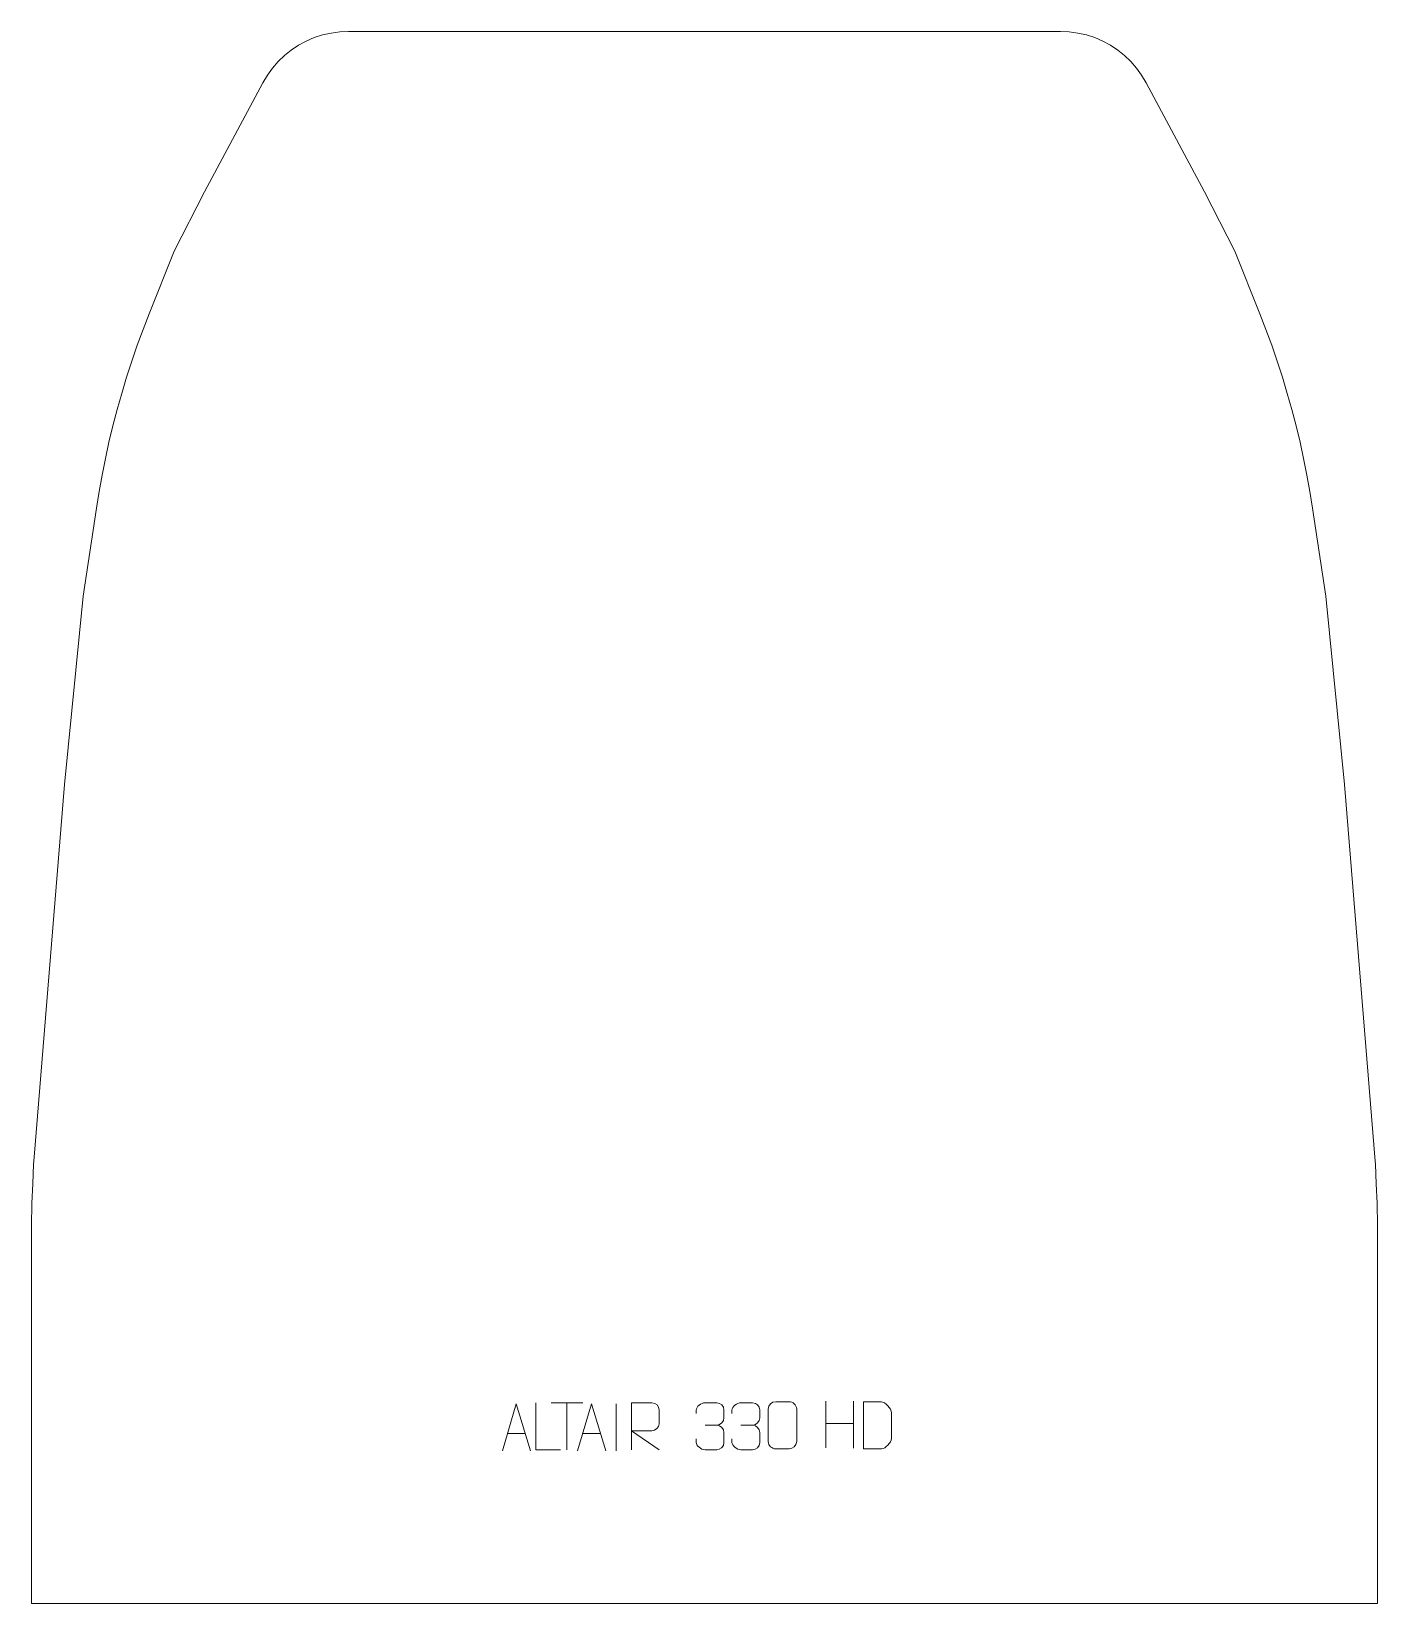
# Model space of a CAD drawing. Header units: millimetres. Extents: x -369 to 346, y 393 to 1228.
import ezdxf

# ---------------------------------------------------------------- set-up
doc = ezdxf.new("R2010")
doc.units = ezdxf.units.MM
doc.header["$MEASUREMENT"] = 0
doc.layers.add('layer 1', color=7, linetype='Continuous')

msp = doc.modelspace()

# ---------------------------------------------------------------- linework, layer by layer
at = {"layer": 'layer 1', "color": 242, "lineweight": 9}
msp.add_open_spline([(318.8035, 928.3471), (318.8035, 928.3471), (328.8038, 828.3479), (328.8038, 828.3479), (328.8038, 828.3479), (328.8038, 828.3479), (345.0907, 628.347), (345.0907, 628.347), (345.0907, 628.347), (345.0907, 628.347), (345.1831, 626.6578), (345.1831, 626.6578), (345.1831, 626.6578), (345.1831, 626.6578), (345.6507, 616.301), (345.6507, 616.301), (345.6507, 616.301), (345.6507, 616.301), (346.0164, 605.9392), (346.0164, 605.9392), (346.0164, 605.9392), (346.0164, 605.9392), (346.3044, 593.989), (346.3044, 593.989), (346.3044, 593.989), (346.3044, 593.989), (346.3044, 393.3485), (346.3044, 393.3485), (346.3044, 393.3485), (346.3044, 393.3485), (-368.6942, 393.3485), (-368.6942, 393.3485), (-368.6942, 393.3485), (-368.6942, 393.3485), (-368.6942, 593.989), (-368.6942, 593.989), (-368.6942, 593.989), (-368.6942, 593.989), (-368.4075, 605.9392), (-368.4075, 605.9392), (-368.4075, 605.9392), (-368.4075, 605.9392), (-368.0416, 616.301), (-368.0416, 616.301), (-368.0416, 616.301), (-368.0416, 616.301), (-367.5741, 626.6578), (-367.5741, 626.6578), (-367.5741, 626.6578), (-367.5741, 626.6578), (-367.48, 628.347), (-367.48, 628.347), (-367.48, 628.347), (-367.48, 628.347), (-351.1948, 828.3479), (-351.1948, 828.3479), (-351.1948, 828.3479), (-351.1948, 828.3479), (-341.1946, 928.3471), (-341.1946, 928.3471), (-341.1946, 928.3471), (-341.1946, 928.3471), (-334.1833, 975.0923), (-334.1833, 975.0923), (-334.1833, 975.0923), (-334.1833, 975.0923), (-332.7719, 983.9149), (-332.7719, 983.9149), (-332.7719, 983.9149), (-332.7719, 983.9149), (-331.192, 992.708), (-331.192, 992.708), (-331.192, 992.708), (-331.192, 992.708), (-329.4428, 1001.4702), (-329.4428, 1001.4702), (-329.4428, 1001.4702), (-329.4428, 1001.4702), (-327.5232, 1010.1969), (-327.5232, 1010.1969), (-327.5232, 1010.1969), (-327.5232, 1010.1969), (-325.4357, 1018.8845), (-325.4357, 1018.8845), (-325.4357, 1018.8845), (-325.4357, 1018.8845), (-323.1822, 1027.5305), (-323.1822, 1027.5305), (-323.1822, 1027.5305), (-323.1822, 1027.5305), (-320.7614, 1036.131), (-320.7614, 1036.131), (-320.7614, 1036.131), (-320.7614, 1036.131), (-318.1756, 1044.6845), (-318.1756, 1044.6845), (-318.1756, 1044.6845), (-318.1756, 1044.6845), (-315.4239, 1053.185), (-315.4239, 1053.185), (-315.4239, 1053.185), (-315.4239, 1053.185), (-312.5105, 1061.6314), (-312.5105, 1061.6314), (-312.5105, 1061.6314), (-312.5105, 1061.6314), (-309.4342, 1070.0202), (-309.4342, 1070.0202), (-309.4342, 1070.0202), (-309.4342, 1070.0202), (-306.1946, 1078.3474), (-306.1946, 1078.3474), (-306.1946, 1078.3474), (-306.1946, 1078.3474), (-292.8915, 1111.6074), (-292.8915, 1111.6074), (-292.8915, 1111.6074), (-292.8915, 1111.6074), (-276.7134, 1143.1374), (-276.7134, 1143.1374), (-276.7134, 1143.1374), (-276.7134, 1143.1374), (-245.7438, 1201.1111), (-245.7438, 1201.1111), (-245.7438, 1201.1111), (-245.7438, 1201.1111), (-243.3784, 1205.0974), (-243.3784, 1205.0974), (-243.3784, 1205.0974), (-243.3784, 1205.0974), (-240.665, 1208.8533), (-240.665, 1208.8533), (-240.665, 1208.8533), (-240.665, 1208.8533), (-237.6237, 1212.3504), (-237.6237, 1212.3504), (-237.6237, 1212.3504), (-237.6237, 1212.3504), (-234.2812, 1215.5604), (-234.2812, 1215.5604), (-234.2812, 1215.5604), (-234.2812, 1215.5604), (-230.6636, 1218.4576), (-230.6636, 1218.4576), (-230.6636, 1218.4576), (-230.6636, 1218.4576), (-226.7994, 1221.0168), (-226.7994, 1221.0168), (-226.7994, 1221.0168), (-226.7994, 1221.0168), (-222.7231, 1223.2189), (-222.7231, 1223.2189), (-222.7231, 1223.2189), (-222.7231, 1223.2189), (-218.4634, 1225.0443), (-218.4634, 1225.0443), (-218.4634, 1225.0443), (-218.4634, 1225.0443), (-214.0563, 1226.4806), (-214.0563, 1226.4806), (-214.0563, 1226.4806), (-214.0563, 1226.4806), (-209.5396, 1227.5156), (-209.5396, 1227.5156), (-209.5396, 1227.5156), (-209.5396, 1227.5156), (-204.9474, 1228.1385), (-204.9474, 1228.1385), (-204.9474, 1228.1385), (-204.9474, 1228.1385), (-200.317, 1228.3473), (-200.317, 1228.3473), (-200.317, 1228.3473), (-200.317, 1228.3473), (177.926, 1228.3473), (177.926, 1228.3473), (177.926, 1228.3473), (177.926, 1228.3473), (182.5565, 1228.1385), (182.5565, 1228.1385), (182.5565, 1228.1385), (182.5565, 1228.1385), (187.1482, 1227.5156), (187.1482, 1227.5156), (187.1482, 1227.5156), (187.1482, 1227.5156), (191.6653, 1226.4806), (191.6653, 1226.4806), (191.6653, 1226.4806), (191.6653, 1226.4806), (196.072, 1225.0443), (196.072, 1225.0443), (196.072, 1225.0443), (196.072, 1225.0443), (200.3321, 1223.2189), (200.3321, 1223.2189), (200.3321, 1223.2189), (200.3321, 1223.2189), (204.4097, 1221.0168), (204.4097, 1221.0168), (204.4097, 1221.0168), (204.4097, 1221.0168), (208.2726, 1218.4576), (208.2726, 1218.4576), (208.2726, 1218.4576), (208.2726, 1218.4576), (211.8902, 1215.5604), (211.8902, 1215.5604), (211.8902, 1215.5604), (211.8902, 1215.5604), (215.2344, 1212.3504), (215.2344, 1212.3504), (215.2344, 1212.3504), (215.2344, 1212.3504), (218.274, 1208.8533), (218.274, 1208.8533), (218.274, 1208.8533), (218.274, 1208.8533), (220.9874, 1205.0974), (220.9874, 1205.0974), (220.9874, 1205.0974), (220.9874, 1205.0974), (223.3528, 1201.1111), (223.3528, 1201.1111), (223.3528, 1201.1111), (223.3528, 1201.1111), (254.3224, 1143.1374), (254.3224, 1143.1374), (254.3224, 1143.1374), (254.3224, 1143.1374), (270.5005, 1111.6074), (270.5005, 1111.6074), (270.5005, 1111.6074), (270.5005, 1111.6074), (283.8049, 1078.3474), (283.8049, 1078.3474), (283.8049, 1078.3474), (283.8049, 1078.3474), (287.0432, 1070.0202), (287.0432, 1070.0202), (287.0432, 1070.0202), (287.0432, 1070.0202), (290.1195, 1061.6314), (290.1195, 1061.6314), (290.1195, 1061.6314), (290.1195, 1061.6314), (293.0345, 1053.185), (293.0345, 1053.185), (293.0345, 1053.185), (293.0345, 1053.185), (295.7845, 1044.6845), (295.7845, 1044.6845), (295.7845, 1044.6845), (295.7845, 1044.6845), (298.3705, 1036.131), (298.3705, 1036.131), (298.3705, 1036.131), (298.3705, 1036.131), (300.7913, 1027.5305), (300.7913, 1027.5305), (300.7913, 1027.5305), (300.7913, 1027.5305), (303.0463, 1018.8845), (303.0463, 1018.8845), (303.0463, 1018.8845), (303.0463, 1018.8845), (305.1318, 1010.1969), (305.1318, 1010.1969), (305.1318, 1010.1969), (305.1318, 1010.1969), (307.0517, 1001.4702), (307.0517, 1001.4702), (307.0517, 1001.4702), (307.0517, 1001.4702), (308.801, 992.708), (308.801, 992.708), (308.801, 992.708), (308.801, 992.708), (310.3827, 983.9149), (310.3827, 983.9149), (310.3827, 983.9149), (310.3827, 983.9149), (311.7923, 975.0923), (311.7923, 975.0923), (311.7923, 975.0923), (311.7923, 975.0923), (318.8035, 928.3471), (318.8035, 928.3471)], degree=3, knots=[0, 0, 0, 0, 0.01369863, 0.01369863, 0.01369863, 0.01369863, 0.02739726, 0.02739726, 0.02739726, 0.02739726, 0.04109589, 0.04109589, 0.04109589, 0.04109589, 0.05479452, 0.05479452, 0.05479452, 0.05479452, 0.06849315, 0.06849315, 0.06849315, 0.06849315, 0.08219178, 0.08219178, 0.08219178, 0.08219178, 0.09589041, 0.09589041, 0.09589041, 0.09589041, 0.10958904, 0.10958904, 0.10958904, 0.10958904, 0.12328767, 0.12328767, 0.12328767, 0.12328767, 0.1369863, 0.1369863, 0.1369863, 0.1369863, 0.15068493, 0.15068493, 0.15068493, 0.15068493, 0.16438356, 0.16438356, 0.16438356, 0.16438356, 0.17808219, 0.17808219, 0.17808219, 0.17808219, 0.19178082, 0.19178082, 0.19178082, 0.19178082, 0.20547945, 0.20547945, 0.20547945, 0.20547945, 0.21917808, 0.21917808, 0.21917808, 0.21917808, 0.23287671, 0.23287671, 0.23287671, 0.23287671, 0.24657534, 0.24657534, 0.24657534, 0.24657534, 0.26027397, 0.26027397, 0.26027397, 0.26027397, 0.2739726, 0.2739726, 0.2739726, 0.2739726, 0.28767123, 0.28767123, 0.28767123, 0.28767123, 0.30136986, 0.30136986, 0.30136986, 0.30136986, 0.31506849, 0.31506849, 0.31506849, 0.31506849, 0.32876712, 0.32876712, 0.32876712, 0.32876712, 0.34246575, 0.34246575, 0.34246575, 0.34246575, 0.35616438, 0.35616438, 0.35616438, 0.35616438, 0.36986301, 0.36986301, 0.36986301, 0.36986301, 0.38356164, 0.38356164, 0.38356164, 0.38356164, 0.39726027, 0.39726027, 0.39726027, 0.39726027, 0.4109589, 0.4109589, 0.4109589, 0.4109589, 0.42465753, 0.42465753, 0.42465753, 0.42465753, 0.43835616, 0.43835616, 0.43835616, 0.43835616, 0.45205479, 0.45205479, 0.45205479, 0.45205479, 0.46575342, 0.46575342, 0.46575342, 0.46575342, 0.47945205, 0.47945205, 0.47945205, 0.47945205, 0.49315068, 0.49315068, 0.49315068, 0.49315068, 0.50684932, 0.50684932, 0.50684932, 0.50684932, 0.52054795, 0.52054795, 0.52054795, 0.52054795, 0.53424658, 0.53424658, 0.53424658, 0.53424658, 0.54794521, 0.54794521, 0.54794521, 0.54794521, 0.56164384, 0.56164384, 0.56164384, 0.56164384, 0.57534247, 0.57534247, 0.57534247, 0.57534247, 0.5890411, 0.5890411, 0.5890411, 0.5890411, 0.60273973, 0.60273973, 0.60273973, 0.60273973, 0.61643836, 0.61643836, 0.61643836, 0.61643836, 0.63013699, 0.63013699, 0.63013699, 0.63013699, 0.64383562, 0.64383562, 0.64383562, 0.64383562, 0.65753425, 0.65753425, 0.65753425, 0.65753425, 0.67123288, 0.67123288, 0.67123288, 0.67123288, 0.68493151, 0.68493151, 0.68493151, 0.68493151, 0.69863014, 0.69863014, 0.69863014, 0.69863014, 0.71232877, 0.71232877, 0.71232877, 0.71232877, 0.7260274, 0.7260274, 0.7260274, 0.7260274, 0.73972603, 0.73972603, 0.73972603, 0.73972603, 0.75342466, 0.75342466, 0.75342466, 0.75342466, 0.76712329, 0.76712329, 0.76712329, 0.76712329, 0.78082192, 0.78082192, 0.78082192, 0.78082192, 0.79452055, 0.79452055, 0.79452055, 0.79452055, 0.80821918, 0.80821918, 0.80821918, 0.80821918, 0.82191781, 0.82191781, 0.82191781, 0.82191781, 0.83561644, 0.83561644, 0.83561644, 0.83561644, 0.84931507, 0.84931507, 0.84931507, 0.84931507, 0.8630137, 0.8630137, 0.8630137, 0.8630137, 0.87671233, 0.87671233, 0.87671233, 0.87671233, 0.89041096, 0.89041096, 0.89041096, 0.89041096, 0.90410959, 0.90410959, 0.90410959, 0.90410959, 0.91780822, 0.91780822, 0.91780822, 0.91780822, 0.93150685, 0.93150685, 0.93150685, 0.93150685, 0.94520548, 0.94520548, 0.94520548, 0.94520548, 0.95890411, 0.95890411, 0.95890411, 0.95890411, 0.97260274, 0.97260274, 0.97260274, 0.97260274, 1, 1, 1, 1], dxfattribs=at)
at = {"layer": 'layer 1', "color": 250, "lineweight": 9}
for points, knots in [([(-118.5726, 474.4386), (-118.5726, 474.4386), (-111.2016, 499.3921), (-111.2016, 499.3921), (-111.2016, 499.3921), (-111.2016, 499.3921), (-103.6317, 474.4386), (-103.6317, 474.4386)], [0, 0, 0, 0, 0.33333333, 0.33333333, 0.33333333, 0.33333333, 1, 1, 1, 1]), ([(-87.756, 475.0063), (-87.756, 475.0063), (-100.7051, 475.0063), (-100.7051, 475.0063), (-100.7051, 475.0063), (-100.7051, 475.0063), (-100.7051, 499.9599), (-100.7051, 499.9599)], [0, 0, 0, 0, 0.33333333, 0.33333333, 0.33333333, 0.33333333, 1, 1, 1, 1]), ([(-78.5726, 474.4386), (-78.5726, 474.4386), (-71.2016, 499.3921), (-71.2016, 499.3921), (-71.2016, 499.3921), (-71.2016, 499.3921), (-63.6317, 474.4386), (-63.6317, 474.4386)], [0, 0, 0, 0, 0.33333333, 0.33333333, 0.33333333, 0.33333333, 1, 1, 1, 1]), ([(-49.9756, 474.9298), (-49.9756, 474.9298), (-49.9756, 499.8833), (-49.9756, 499.8833), (-49.9756, 499.8833), (-46.3808, 499.8833), (-42.7853, 499.8833), (-39.1901, 499.8833), (-39.1901, 499.8833), (-36.8648, 499.8456), (-35.3075, 498.3556), (-35.3116, 495.9892), (-35.3116, 495.9892), (-35.312, 493.9537), (-35.312, 490.8943), (-35.3116, 488.8583), (-35.3116, 488.8583), (-35.3181, 486.9828), (-37.1304, 485.041), (-39.1399, 485.0219), (-39.1399, 485.0219), (-39.1399, 485.0219), (-49.9756, 485.0219), (-49.9756, 485.0219), (-49.9756, 485.0219), (-49.9756, 485.0219), (-35.3209, 474.9298), (-35.3209, 474.9298)], [0, 0, 0, 0, 0.125, 0.125, 0.125, 0.125, 0.25, 0.25, 0.25, 0.25, 0.375, 0.375, 0.375, 0.375, 0.5, 0.5, 0.5, 0.5, 0.625, 0.625, 0.625, 0.625, 0.75, 0.75, 0.75, 0.75, 1, 1, 1, 1]), ([(-15.5951, 494.2756), (-15.5951, 494.2756), (-15.5951, 496.1328), (-15.5951, 496.1328), (-15.5951, 496.1328), (-15.6094, 497.8747), (-12.9449, 499.9928), (-10.8858, 499.9701), (-10.8858, 499.9701), (-8.8217, 499.9701), (-6.7577, 499.9701), (-4.694, 499.9701), (-4.694, 499.9701), (-2.4995, 499.9789), (-0.9012, 498.1321), (-0.8568, 496.22), (-0.8568, 496.22), (-0.8572, 494.7849), (-0.8572, 493.3498), (-0.8568, 491.9143), (-0.8568, 491.9143), (-0.9054, 490.2608), (-2.508, 488.0308), (-4.7063, 488.0408), (-4.7063, 488.0408), (-2.5026, 488.0296), (-0.8946, 486.2264), (-0.8406, 484.1669), (-0.8406, 484.1669), (-0.841, 482.3822), (-0.841, 480.5975), (-0.8406, 478.8124), (-0.8406, 478.8124), (-0.8305, 476.751), (-2.8854, 474.9879), (-4.7063, 474.996), (-4.7063, 474.996), (-6.7716, 474.9963), (-8.8368, 474.9963), (-10.9024, 474.996), (-10.9024, 474.996), (-13.071, 475.0075), (-15.602, 477.4077), (-15.6206, 478.8695), (-15.6206, 478.8695), (-15.6206, 478.8695), (-15.6206, 480.7781), (-15.6206, 480.7781)], [0, 0, 0, 0, 0.07692308, 0.07692308, 0.07692308, 0.07692308, 0.15384615, 0.15384615, 0.15384615, 0.15384615, 0.23076923, 0.23076923, 0.23076923, 0.23076923, 0.30769231, 0.30769231, 0.30769231, 0.30769231, 0.38461538, 0.38461538, 0.38461538, 0.38461538, 0.46153846, 0.46153846, 0.46153846, 0.46153846, 0.53846154, 0.53846154, 0.53846154, 0.53846154, 0.61538462, 0.61538462, 0.61538462, 0.61538462, 0.69230769, 0.69230769, 0.69230769, 0.69230769, 0.76923077, 0.76923077, 0.76923077, 0.76923077, 0.84615385, 0.84615385, 0.84615385, 0.84615385, 1, 1, 1, 1]), ([(3.4049, 494.2756), (3.4049, 494.2756), (3.4049, 496.1328), (3.4049, 496.1328), (3.4049, 496.1328), (3.3906, 497.8747), (6.0551, 499.9928), (8.1142, 499.9701), (8.1142, 499.9701), (10.1783, 499.9701), (12.2423, 499.9701), (14.306, 499.9701), (14.306, 499.9701), (16.5005, 499.9789), (18.0988, 498.1321), (18.1432, 496.22), (18.1432, 496.22), (18.1428, 494.7849), (18.1428, 493.3498), (18.1432, 491.9143), (18.1432, 491.9143), (18.0946, 490.2608), (16.492, 488.0308), (14.2937, 488.0408), (14.2937, 488.0408), (16.4974, 488.0296), (18.1054, 486.2264), (18.1594, 484.1669), (18.1594, 484.1669), (18.159, 482.3822), (18.159, 480.5975), (18.1594, 478.8124), (18.1594, 478.8124), (18.1695, 476.751), (16.1146, 474.9879), (14.2937, 474.996), (14.2937, 474.996), (12.2284, 474.9963), (10.1632, 474.9963), (8.0976, 474.996), (8.0976, 474.996), (5.929, 475.0075), (3.398, 477.4077), (3.3794, 478.8695), (3.3794, 478.8695), (3.3794, 478.8695), (3.3794, 480.7781), (3.3794, 480.7781)], [0, 0, 0, 0, 0.07692308, 0.07692308, 0.07692308, 0.07692308, 0.15384615, 0.15384615, 0.15384615, 0.15384615, 0.23076923, 0.23076923, 0.23076923, 0.23076923, 0.30769231, 0.30769231, 0.30769231, 0.30769231, 0.38461538, 0.38461538, 0.38461538, 0.38461538, 0.46153846, 0.46153846, 0.46153846, 0.46153846, 0.53846154, 0.53846154, 0.53846154, 0.53846154, 0.61538462, 0.61538462, 0.61538462, 0.61538462, 0.69230769, 0.69230769, 0.69230769, 0.69230769, 0.76923077, 0.76923077, 0.76923077, 0.76923077, 0.84615385, 0.84615385, 0.84615385, 0.84615385, 1, 1, 1, 1]), ([(26.6321, 500.5297), (28.9982, 500.5297), (31.3647, 500.5297), (33.7312, 500.5297), (33.7312, 500.5297), (35.7117, 500.5653), (37.7377, 499.071), (37.7648, 496.6289), (37.7648, 496.6289), (37.7644, 490.8715), (37.7644, 485.1137), (37.7648, 479.3555), (37.7648, 479.3555), (37.6227, 477.0279), (35.9163, 475.5456), (33.7312, 475.5348), (33.7312, 475.5348), (31.3588, 475.5352), (28.9864, 475.5352), (26.6144, 475.5348), (26.6144, 475.5348), (24.6559, 475.4292), (22.6495, 477.3171), (22.6609, 479.3381), (22.6609, 479.3381), (22.6613, 485.1187), (22.6613, 490.899), (22.6609, 496.6788), (22.6609, 496.6788), (22.6652, 498.8208), (24.4423, 500.5433), (26.6321, 500.5297)], [0, 0, 0, 0, 0.11111111, 0.11111111, 0.11111111, 0.11111111, 0.22222222, 0.22222222, 0.22222222, 0.22222222, 0.33333333, 0.33333333, 0.33333333, 0.33333333, 0.44444444, 0.44444444, 0.44444444, 0.44444444, 0.55555556, 0.55555556, 0.55555556, 0.55555556, 0.66666667, 0.66666667, 0.66666667, 0.66666667, 0.77777778, 0.77777778, 0.77777778, 0.77777778, 1, 1, 1, 1]), ([(73.2669, 475.5819), (75.5987, 475.5823), (80.5489, 475.5583), (82.8804, 475.558), (82.8804, 475.558), (84.8054, 475.4526), (88.124, 478.9942), (88.1128, 481.0115), (88.1128, 481.0115), (88.1124, 486.7816), (88.1124, 488.9513), (88.1128, 494.7206), (88.1128, 494.7206), (88.1085, 496.8587), (84.734, 500.5188), (82.5816, 500.5053), (82.5816, 500.5053), (80.2559, 500.5053), (75.5316, 500.5053), (73.2055, 500.5053), (73.2055, 500.5053), (73.2059, 494.7584), (73.2672, 481.3292), (73.2669, 475.5819)], [0, 0, 0, 0, 0.14285714, 0.14285714, 0.14285714, 0.14285714, 0.28571429, 0.28571429, 0.28571429, 0.28571429, 0.42857143, 0.42857143, 0.42857143, 0.42857143, 0.57142857, 0.57142857, 0.57142857, 0.57142857, 0.71428571, 0.71428571, 0.71428571, 0.71428571, 1, 1, 1, 1])]:
    msp.add_open_spline(points, degree=3, knots=knots, dxfattribs=at)
for points in [[(-92.7241, 499.9364), (-92.7241, 499.9364), (-75.7369, 499.9364), (-75.7369, 499.9364)], [(-84.2303, 475.0064), (-84.2303, 475.0064), (-84.2303, 499.9599), (-84.2303, 499.9599)], [(-58.1021, 499.4024), (-58.1021, 499.4024), (-58.1021, 474.4283), (-58.1021, 474.4283)], [(53.3375, 500.9126), (53.3375, 500.9126), (53.3375, 476.1351), (53.3375, 476.1351)], [(67.9808, 500.9126), (67.9808, 500.9126), (67.9808, 475.9591), (67.9808, 475.9591)], [(-10.8854, 488.0304), (-10.8854, 488.0304), (-4.689, 488.0304), (-4.689, 488.0304)], [(8.1146, 488.0304), (8.1146, 488.0304), (14.311, 488.0304), (14.311, 488.0304)], [(53.3375, 489.0303), (53.3375, 489.0303), (67.9808, 489.0307), (67.9808, 489.0307)], [(-115.85, 483.688), (-115.85, 483.688), (-106.3543, 483.688), (-106.3543, 483.688)], [(-75.85, 483.688), (-75.85, 483.688), (-66.3543, 483.688), (-66.3543, 483.688)]]:
    msp.add_open_spline(points, degree=3, dxfattribs=at)

doc.saveas('drawing.dxf')
